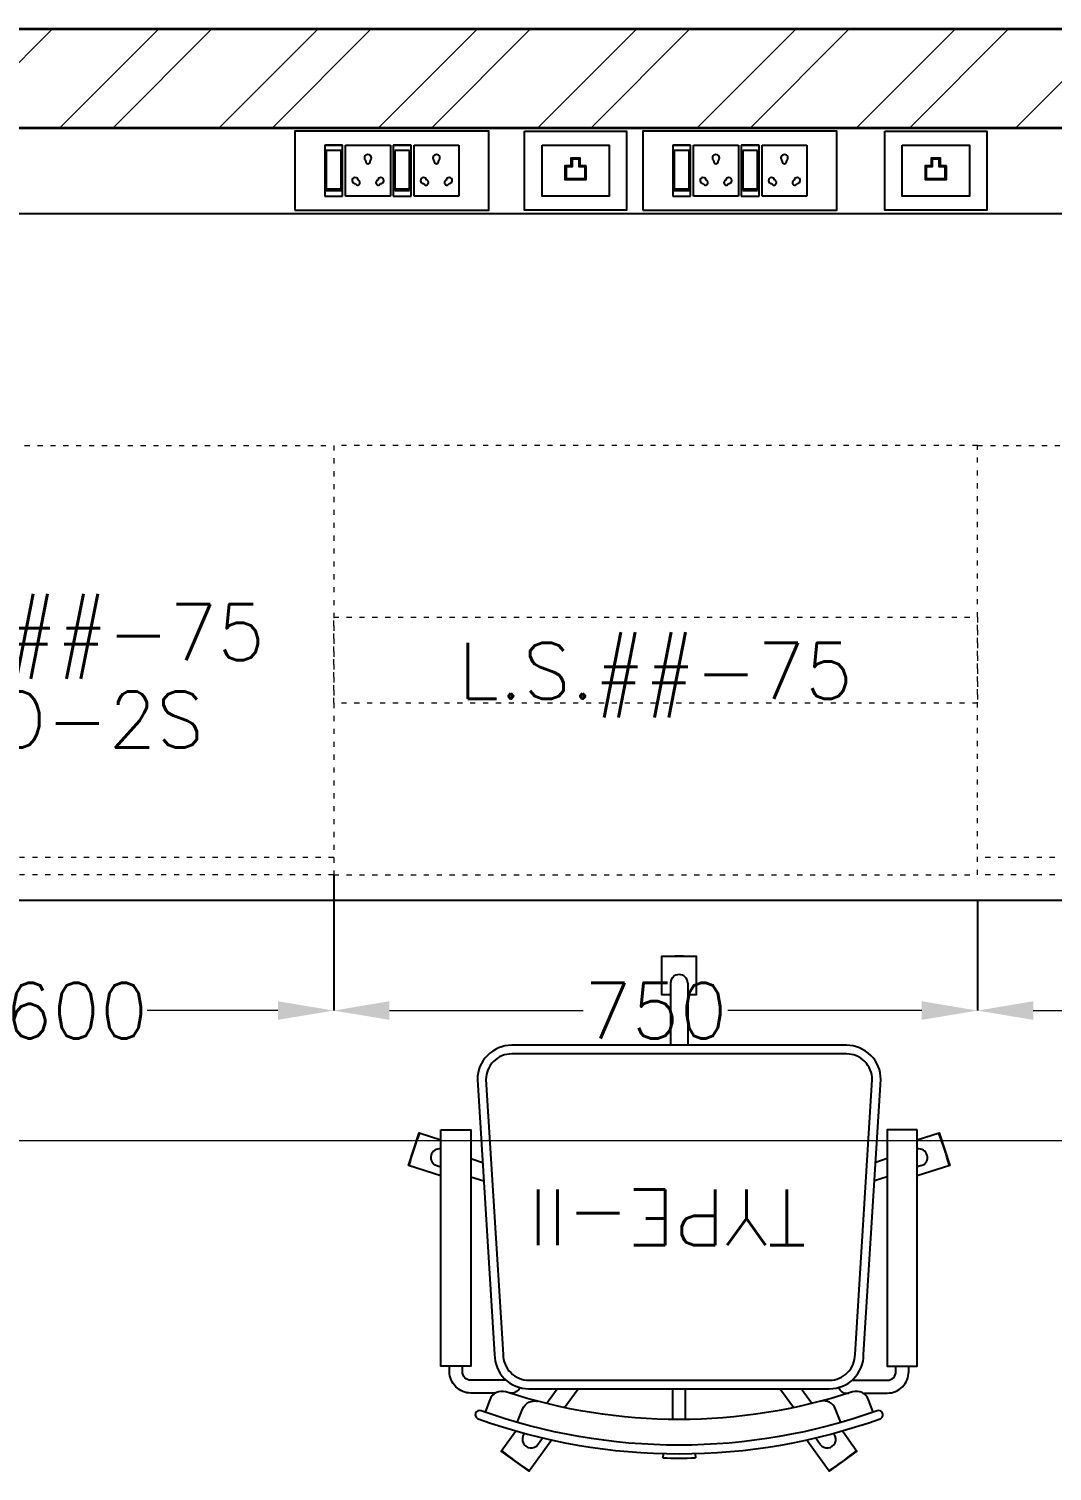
# Model space of a CAD drawing. Extents: x -52083 to 49512, y -145230 to 20224.
# Drawn here: x -27353 to -26161, y -125985 to -124306 of the extents above; entities that cross this region are included whole.
import ezdxf
from ezdxf.enums import TextEntityAlignment as Align

# ---------------------------------------------------------------- set-up
doc = ezdxf.new("R2010")
doc.units = 0
doc.header["$LTSCALE"] = 0.5
doc.header["$MEASUREMENT"] = 0
doc.header["$PDMODE"] = 32
doc.linetypes.add('ACAD_ISO03W100', pattern=[30, 12, -18])
for name, color, linetype, lineweight in [('DIM', 3, 'Continuous', 5), ('Hatch-1', 8, 'Continuous', 5), ('Sa-Block Text', 7, 'Continuous', 18), ('wall-1', 7, 'Continuous', 35)]:
    doc.layers.add(name, color=color, linetype=linetype, lineweight=lineweight)
for name, color, linetype in [('GC-2', 22, 'Continuous'), ('GF-1', 21, 'Continuous'), ('PDF_Text', 5, 'Continuous'), ('SA-6MRP', 1, 'Continuous'), ('SA-6MUP', 223, 'Continuous'), ('SA-FUR', 3, 'Continuous'), ('SA-Lan', 3, 'Continuous')]:
    doc.layers.add(name, color=color, linetype=linetype)
doc.styles.get("Standard").update_dxf_attribs({"font": 'romans.shx'})
doc.dimstyles.new('Sa-dim', dxfattribs={"dimtxt": 65, "dimasz": 65, "dimexe": 0, "dimexo": 0, "dimtad": 0, "dimdec": 0, "dimdsep": 46, "dimtxsty": 'Standard', "dimcen": 0, "dimclrd": 256, "dimclre": 7, "dimclrt": 1, "dimadec": 0, "dimazin": 0, "dimtfac": 1, "dimtdec": 0, "dimtmove": 0, "dimatfit": 3, "dimfxl": 1, "dimlwd": -1, "dimarcsym": 0})

# ---------------------------------------------------------------- blocks, each defined once
blk = doc.blocks.new('*U610')
at = {"layer": 'SA-FUR', "color": 230, "linetype": 'ACAD_ISO03W100', "lineweight": 13}
for points in [[(750, 500), (0, 500), (0, 0), (750, 0)], [(750, 200), (0, 200), (0, 300), (750, 300)]]:
    blk.add_lwpolyline(points, close=True, dxfattribs=at)
at = {"layer": 'SA-FUR', "color": 7}
blk.add_attdef('TAG-2', text='', height=65, rotation=180, dxfattribs=at).set_placement((375, 295), align=Align.CENTER)
blk = doc.blocks.new('*U611')
at = {"layer": 'SA-FUR', "color": 230, "linetype": 'ACAD_ISO03W100', "lineweight": 13}
blk.add_line((600, 20), (0, 20), dxfattribs=at)
blk.add_lwpolyline([(0, 500), (600, 500), (600, 0), (0, 0)], close=True, dxfattribs=at)
at = {"layer": 'SA-FUR', "color": 7}
for tag, p in [('TAG', (300, 250)), ('TAG-2', (300, 148.4))]:
    blk.add_attdef(tag, text='', height=65, dxfattribs=at).set_placement(p, align=Align.CENTER)
blk = doc.blocks.new('*U609')
at = {"layer": 'SA-FUR', "color": 230, "linetype": 'ACAD_ISO03W100', "lineweight": 13}
blk.add_line((750, 20), (0, 20), dxfattribs=at)
blk.add_lwpolyline([(0, 500), (750, 500), (750, 0), (0, 0)], close=True, dxfattribs=at)
at = {"layer": 'SA-FUR', "color": 7}
for tag, p in [('TAG', (375, 250)), ('TAG-2', (375, 148.4))]:
    blk.add_attdef(tag, text='', height=65, dxfattribs=at).set_placement(p, align=Align.CENTER)
blk = doc.blocks.new('*D1126')
at = {"layer": 'Defpoints', "color": 0}
for p in [(-27597.5, -125290.7), (-26997.5, -125290.7), (-26997.5, -125448.9)]:
    blk.add_point(p, dxfattribs=at)
at = {"layer": 'DIM', "color": 7, "lineweight": -2}
for p, q in [((-27597.5, -125290.7), (-27597.5, -125448.9)), ((-26997.5, -125290.7), (-26997.5, -125448.9))]:
    blk.add_line(p, q, dxfattribs=at)
at = {"layer": 'DIM'}
for p, q in [((-27532.5, -125448.9), (-27380.2, -125448.9)), ((-27062.5, -125448.9), (-27214.9, -125448.9))]:
    blk.add_line(p, q, dxfattribs=at)
for points in [[(-27532.5, -125438), (-27532.5, -125459.7), (-27597.5, -125448.9)], [(-27062.5, -125438), (-27062.5, -125459.7), (-26997.5, -125448.9)]]:
    blk.add_solid(points, dxfattribs=at)
at = {"layer": 'DIM', "color": 1, "insert": (-27297.5, -125448.9), "char_height": 65, "attachment_point": 5}
blk.add_mtext('600', dxfattribs=at)
blk = doc.blocks.new('*D1127')
at = {"layer": 'Defpoints', "color": 0}
for p in [(-26997.5, -125290.7), (-26247.5, -125320.7), (-26247.5, -125448.9)]:
    blk.add_point(p, dxfattribs=at)
at = {"layer": 'DIM', "color": 7, "lineweight": -2}
for p, q in [((-26997.5, -125290.7), (-26997.5, -125448.9)), ((-26247.5, -125320.7), (-26247.5, -125448.9))]:
    blk.add_line(p, q, dxfattribs=at)
at = {"layer": 'DIM'}
for p, q in [((-26932.5, -125448.9), (-26706.7, -125448.9)), ((-26312.5, -125448.9), (-26538.3, -125448.9))]:
    blk.add_line(p, q, dxfattribs=at)
for points in [[(-26932.5, -125438), (-26932.5, -125459.7), (-26997.5, -125448.9)], [(-26312.5, -125438), (-26312.5, -125459.7), (-26247.5, -125448.9)]]:
    blk.add_solid(points, dxfattribs=at)
at = {"layer": 'DIM', "color": 1, "insert": (-26622.5, -125448.9), "char_height": 65, "attachment_point": 5}
blk.add_mtext('750', dxfattribs=at)
blk = doc.blocks.new('*D1128')
at = {"layer": 'Defpoints', "color": 0}
for p in [(-26247.5, -125320.7), (-25497.5, -125320.7), (-25497.5, -125448.9)]:
    blk.add_point(p, dxfattribs=at)
at = {"layer": 'DIM', "color": 7, "lineweight": -2}
for p, q in [((-26247.5, -125320.7), (-26247.5, -125448.9)), ((-25497.5, -125320.7), (-25497.5, -125448.9))]:
    blk.add_line(p, q, dxfattribs=at)
at = {"layer": 'DIM'}
for p, q in [((-26182.5, -125448.9), (-25956.7, -125448.9)), ((-25562.5, -125448.9), (-25788.3, -125448.9))]:
    blk.add_line(p, q, dxfattribs=at)
for points in [[(-26182.5, -125438), (-26182.5, -125459.7), (-26247.5, -125448.9)], [(-25562.5, -125438), (-25562.5, -125459.7), (-25497.5, -125448.9)]]:
    blk.add_solid(points, dxfattribs=at)
at = {"layer": 'DIM', "color": 1, "insert": (-25872.5, -125448.9), "char_height": 65, "attachment_point": 5}
blk.add_mtext('750', dxfattribs=at)
blk = doc.blocks.new('*D1129')
at = {"layer": 'Defpoints', "color": 0}
for p in [(-29697.5, -125320.7), (-25497.5, -125320.7), (-29697.5, -125600.7)]:
    blk.add_point(p, dxfattribs=at)
at = {"layer": 'DIM', "color": 7, "lineweight": -2}
for p, q in [((-29697.5, -125320.7), (-29697.5, -125600.7)), ((-25497.5, -125320.7), (-25497.5, -125600.7))]:
    blk.add_line(p, q, dxfattribs=at)
at = {"layer": 'DIM'}
for p, q in [((-29632.5, -125600.7), (-27712.7, -125600.7)), ((-25562.5, -125600.7), (-27482.4, -125600.7))]:
    blk.add_line(p, q, dxfattribs=at)
for points in [[(-29632.5, -125589.9), (-29632.5, -125611.5), (-29697.5, -125600.7)], [(-25562.5, -125589.9), (-25562.5, -125611.5), (-25497.5, -125600.7)]]:
    blk.add_solid(points, dxfattribs=at)
at = {"layer": 'DIM', "color": 1, "insert": (-27597.5, -125600.7), "char_height": 65, "attachment_point": 5}
blk.add_mtext('4200', dxfattribs=at)
blk = doc.blocks.new('PCH-7022')
at = {"layer": 'GC-2', "color": 30, "ltscale": 10}
for p, q in [((-18.7, 254.1), (-19.1, 259.1)), ((18.7, 254.1), (19.1, 259.1)), ((-164.5, 243.5), (-159, 235.9)), ((164.5, 243.5), (159, 235.9)), ((-180.7, 231.7), (-179.9, 230.6)), ((180.7, 231.7), (179.9, 230.6)), ((-7.5, 214.3), (-7.5, 178.7)), ((7.5, 214.3), (7.5, 178.7)), ((-154.6, 195.8), (-142.2, 178.7)), ((-133.4, 200.6), (-117.5, 178.7)), ((133.4, 200.6), (117.5, 178.7)), ((154.6, 195.8), (142.2, 178.7)), ((-242.5, -68.3), (-227.6, -63.4)), ((242.5, -68.3), (227.6, -63.4)), ((-282.4, -81.2), (-277.5, -79.7)), ((282.4, -81.2), (277.5, -79.7)), ((-242.5, -89.3), (-229, -84.9)), ((242.5, -89.3), (229, -84.9)), ((-10, -293.7), (-10, -221.3)), ((10, -293.7), (10, -221.3))]:
    blk.add_line(p, q, dxfattribs=at)
for points in [[(-190.2, 227.7), (-207.2, 251.2), (-174.8, 274.7), (-148.4, 238.3)], [(148.4, 238.3), (174.8, 274.7), (207.2, 251.2), (190.2, 227.7)], [(-277.5, -111.2), (-302.9, -119.5), (-315.3, -81.4), (-277.5, -69.1)], [(277.5, -69.1), (315.3, -81.4), (302.9, -119.5), (277.5, -111.2)], [(10, -280), (20, -280), (20, -325), (-20, -325), (-20, -280), (-10, -280)]]:
    blk.add_lwpolyline(points, dxfattribs=at)
for points in [[(-234.1, 213.6), (-234.1, 213.6, 0.416344), (-237.1, 207.2, 0.412086), (-230.7, 204.2), (-230.7, 204.2, -0.174031), (230.7, 204.2), (230.7, 204.2, 0.412086), (237.1, 207.2), (237.1, 207.2, 0.416344), (234.1, 213.6), (234.1, 213.6, 0.174031)], [(-195, -221.3), (195, -221.3, 0.414214), (235, -181.3), (215, 138.7, 0.414214), (175, 178.7), (-175, 178.7, 0.414214), (-215, 138.7), (-235, -181.3, 0.414214)], [(-195, -211.3), (195, -211.3, 0.414214), (225, -181.3), (205, 138.7, 0.414214), (175, 168.7), (-175, 168.7, 0.414214), (-205, 138.7), (-225, -181.3, 0.414214)]]:
    blk.add_lwpolyline(points, format="xyb", close=True, dxfattribs=at)
for points in [[(19.1, 259.1, 0.013665), (-19.1, 259.1)], [(-225.9, 205.9), (-220.6, 191.5, 0.403288), (-201.9, 182.4), (-201.9, 182.4, -0.158526), (201.9, 182.4), (201.9, 182.4, 0.403288), (220.6, 191.5), (225.9, 205.9)], [(-193.1, 216.5, 0.029136), (-192.6, 216.6)], [(-188.5, 217.8), (-182.3, 202.3, 0.378791), (-164.6, 193.3)], [(188.5, 217.8), (182.3, 202.3), (182.3, 202.3, -0.378791), (164.6, 193.3)], [(192.6, 216.6, 0.029136), (193.1, 216.5, 0.029136)], [(-214.2, 183.7), (-242.5, 183.7, 0.414214), (-267.5, 158.7), (-267.5, 152.3)], [(-201.5, 168.7), (-242.5, 168.7, 0.414214), (-252.5, 158.7), (-252.5, 152.3)], [(-185.7, 177.3, 0.311343), (-195, 183.7), (-197.6, 183.7)], [(185.7, 177.3, -0.311343), (195, 183.7), (197.6, 183.7)], [(201.5, 168.7), (242.5, 168.7, -0.414214), (252.5, 158.7), (252.5, 152.3)], [(214.2, 183.7), (242.5, 183.7, -0.414214), (267.5, 158.7), (267.5, 152.3)]]:
    blk.add_lwpolyline(points, format="xyb", dxfattribs=at)
for points in [[(-237.1, 207.2), (-237.1, 207.2)], [(-277.5, -122.7), (-242.5, -122.7), (-242.5, 152.3), (-277.5, 152.3)], [(277.5, -122.7), (242.5, -122.7), (242.5, 152.3), (277.5, 152.3)]]:
    blk.add_lwpolyline(points, close=True, dxfattribs=at)
for centre, radius, start, end in [((0, 0), 325, 122.4719, 129.5281), ((0, 0), 325, 50.4719, 57.5281), ((-172.6, 237.6), 10, 36, 216), ((172.6, 237.6), 10, 324, 144), ((0, 0), 325, 194.4719, 201.5281), ((-279.3, -90.7), 10, 108, 280.2877), ((279.3, -90.7), 10, 259.7123, 72), ((0, 0), 325, 338.4719, 345.5281), ((0, -293.7), 10, 180, 0), ((0, 0), 325, 266.4719, 273.5281)]:
    blk.add_arc(centre, radius, start, end, dxfattribs=at)
at = {"layer": 'PDF_Text', "insert": (13.6, -21), "char_height": 65, "width": 310.353, "attachment_point": 5}
blk.add_mtext('{\\C1;TYPE-II}', dxfattribs=at)
blk = doc.blocks.new('*U614')
for points in [[(-59.4, 46), (59.4, 46), (59.4, -46), (-59.4, -46)], [(-39.1, 29.8), (39.1, 29.8), (39.1, -29.8), (-39.1, -29.8)], [(12.4, 5.6), (5.4, 5.6), (5.4, 14.6), (-5.4, 14.6), (-5.4, 5.6), (-12.4, 5.6), (-12.4, -10.5), (12.4, -10.5)], [(11.1, 4.3), (4.1, 4.3), (4.1, 13.4), (-4.1, 13.4), (-4.1, 4.3), (-11.1, 4.3), (-11.1, -9.2), (11.1, -9.2)]]:
    blk.add_lwpolyline(points, close=True)
at = {"layer": 'Sa-Block Text', "flags": 1}
for tag, p in [('PROJECTNAME', (15.2, 670.6)), ('FLOOR', (15.2, 581.1)), ('LABNAME', (15.2, 471.6)), ('ITEMNO:', (15.2, 374.3))]:
    blk.add_attdef(tag, text='', height=65, dxfattribs=at).set_placement(p, align=Align.MIDDLE_CENTER)
at = {"layer": 'Sa-Block Text'}
blk.add_attdef('CATALOGUE', text='', height=65, dxfattribs=at).set_placement((15.2, 223), align=Align.MIDDLE_CENTER)
blk = doc.blocks.new('*U615')
at = {"ltscale": 300}
for p, q in [((-78.1, 29.8), (-78.1, -29.8)), ((-78.1, 29.8), (-78.1, -29.8)), ((-57.3, 29.8), (-78.1, 29.8)), ((-78.1, 29.8), (-57.3, 29.8)), ((-76.3, 23.3), (-76.3, -23.3)), ((-59.1, 23.3), (-76.3, 23.3)), ((-59.1, -23.3), (-59.1, 23.3)), ((-57.3, -29.8), (-57.3, 29.8)), ((-53.9, 29.8), (-1.7, 29.8)), ((-53.9, -29.8), (-53.9, 29.8)), ((-1.7, 29.8), (-1.7, -29.8)), ((1.7, 29.8), (1.7, -29.8)), ((1.7, 29.8), (1.7, -29.8)), ((22.5, 29.8), (1.7, 29.8)), ((1.7, 29.8), (22.5, 29.8)), ((3.5, 23.3), (3.5, -23.3)), ((20.7, 23.3), (3.5, 23.3)), ((20.7, -23.3), (20.7, 23.3)), ((22.5, -29.8), (22.5, 29.8)), ((25.9, -29.8), (25.9, 29.8)), ((25.9, 29.8), (78.1, 29.8)), ((78.1, 29.8), (78.1, -29.8)), ((-78.1, -29.8), (-57.3, -29.8)), ((-76.3, -21.2), (-59.1, -21.2)), ((-76.3, -23.3), (-59.1, -23.3)), ((-1.7, -29.8), (-53.9, -29.8)), ((1.7, -29.8), (22.5, -29.8)), ((3.5, -21.2), (20.7, -21.2)), ((3.5, -23.3), (20.7, -23.3)), ((78.1, -29.8), (25.9, -29.8))]:
    blk.add_line(p, q, dxfattribs=at)
blk.add_lwpolyline([(-113, -46), (113, -46), (113, 46), (-113, 46)], close=True, dxfattribs=at)
for centre, radius, start, end in [((-27.8, 14.7), 4.06, 307.1584, 232.8416), ((52, 14.7), 4.06, 307.1584, 232.8416), ((-27.8, 10.6), 2.59, 161.4031, 18.5969), ((52, 10.6), 2.59, 161.4031, 18.5969), ((-42.7, -11.6), 3.5, 5.2689, 272.51), ((-39.9, -14), 2.82, 202.6838, 75.0951), ((-15.7, -14), 2.82, 104.9049, 337.3162), ((-12.9, -11.6), 3.5, 267.49, 174.7311), ((37.1, -11.6), 3.5, 5.2689, 272.51), ((39.9, -14), 2.82, 202.6838, 75.0951), ((64.1, -14), 2.82, 104.9049, 337.3162), ((66.9, -11.6), 3.5, 267.49, 174.7311)]:
    blk.add_arc(centre, radius, start, end, dxfattribs=at)
at = {"layer": 'Sa-Block Text', "flags": 1}
for tag, p in [('PROJECTNAME', (102.4, 776)), ('FLOOR', (102.4, 686.5)), ('LABNAME', (102.4, 577)), ('ITEMNO:', (102.4, 479.7))]:
    blk.add_attdef(tag, text='', height=65, dxfattribs=at).set_placement(p, align=Align.MIDDLE_CENTER)
at = {"layer": 'Sa-Block Text'}
blk.add_attdef('CATALOGUE', text='', height=65, dxfattribs=at).set_placement((102.4, 360.5), align=Align.MIDDLE_CENTER)
blk = doc.blocks.new('*U613')
for p, q in [((-78.1, 29.8), (-78.1, -29.8)), ((-78.1, 29.8), (-78.1, -29.8)), ((-57.3, 29.8), (-78.1, 29.8)), ((-78.1, 29.8), (-57.3, 29.8)), ((-76.3, 23.3), (-76.3, -23.3)), ((-59.1, 23.3), (-76.3, 23.3)), ((-59.1, -23.3), (-59.1, 23.3)), ((-57.3, -29.8), (-57.3, 29.8)), ((-53.9, 29.8), (-1.7, 29.8)), ((-53.9, -29.8), (-53.9, 29.8)), ((-1.7, 29.8), (-1.7, -29.8)), ((1.7, 29.8), (1.7, -29.8)), ((1.7, 29.8), (1.7, -29.8)), ((22.5, 29.8), (1.7, 29.8)), ((1.7, 29.8), (22.5, 29.8)), ((3.5, 23.3), (3.5, -23.3)), ((20.7, 23.3), (3.5, 23.3)), ((20.7, -23.3), (20.7, 23.3)), ((22.5, -29.8), (22.5, 29.8)), ((25.9, -29.8), (25.9, 29.8)), ((25.9, 29.8), (78.1, 29.8)), ((78.1, 29.8), (78.1, -29.8)), ((-78.1, -29.8), (-57.3, -29.8)), ((-76.3, -21.2), (-59.1, -21.2)), ((-76.3, -23.3), (-59.1, -23.3)), ((-1.7, -29.8), (-53.9, -29.8)), ((1.7, -29.8), (22.5, -29.8)), ((3.5, -21.2), (20.7, -21.2)), ((3.5, -23.3), (20.7, -23.3)), ((78.1, -29.8), (25.9, -29.8))]:
    blk.add_line(p, q)
blk.add_lwpolyline([(-113, -46), (113, -46), (113, 46), (-113, 46)], close=True)
for centre, radius, start, end in [((-27.8, 14.7), 4.06, 307.1584, 232.8416), ((52, 14.7), 4.06, 307.1584, 232.8416), ((-27.8, 10.6), 2.59, 161.4031, 18.5969), ((52, 10.6), 2.59, 161.4031, 18.5969), ((-42.7, -11.6), 3.5, 5.2689, 272.51), ((-39.9, -14), 2.82, 202.6838, 75.0951), ((-15.7, -14), 2.82, 104.9049, 337.3162), ((-12.9, -11.6), 3.5, 267.49, 174.7311), ((37.1, -11.6), 3.5, 5.2689, 272.51), ((39.9, -14), 2.82, 202.6838, 75.0951), ((64.1, -14), 2.82, 104.9049, 337.3162), ((66.9, -11.6), 3.5, 267.49, 174.7311)]:
    blk.add_arc(centre, radius, start, end)
at = {"layer": 'Sa-Block Text', "flags": 1}
for tag, p in [('PROJECTNAME', (14.8, 619.1)), ('FLOOR', (14.8, 529.6)), ('LABNAME', (14.8, 420.1)), ('ITEMNO:', (14.8, 322.8))]:
    blk.add_attdef(tag, text='', height=65, dxfattribs=at).set_placement(p, align=Align.MIDDLE_CENTER)
at = {"layer": 'Sa-Block Text'}
blk.add_attdef('CATALOGUE', text='', height=65, dxfattribs=at).set_placement((14.8, 173.9), align=Align.MIDDLE_CENTER)
blk = doc.blocks.new('BARE')
at = {"layer": 'Hatch-1'}
h = blk.add_hatch(dxfattribs=at)
h.set_pattern_fill('ANSI32,_O', color=256, scale=350)
h.set_pattern_definition([(45, (22946.7, -16431.28), (-92.80777, 92.80777), []), (45, (23008.57, -16431.28), (-92.80777, 92.80777), [])])
h.paths.add_polyline_path([(-12925.5, -27364.6), (-6765.5, -27364.6), (-6765.5, -27249.6), (-12925.5, -27249.6)])
blk.add_lwpolyline([(-12925.5, -27364.6), (-6765.5, -27364.6), (-6765.5, -27249.6), (-12925.5, -27249.6)], close=True, dxfattribs=at)
at = {"layer": 'SA-FUR'}
blk.add_line((-7945.5, -28264.6), (-12925.5, -28264.6), dxfattribs=at)
blk.add_lwpolyline([(-12925.5, -27464.6), (-6865.5, -27464.6), (-6865.5, -27364.6), (-12925.5, -27364.6)], close=True, dxfattribs=at)
at = {"layer": 'wall-1', "color": 7}
for p, q in [((-12924.7, -27249.6), (-6765.5, -27249.6)), ((-12924.7, -27364.6), (-6765.5, -27364.6))]:
    blk.add_line(p, q, dxfattribs=at)
at = {"layer": 'GF-1', "color": 7, "rotation": 180}
blk.add_blockref('PCH-7022', (-9043.1, -28654.4), dxfattribs=at)
at = {"layer": 'SA-6MRP', "color": 7}
blk.add_blockref('*U615', (-8972.4, -27414.6), dxfattribs=at)
at = {"layer": 'SA-6MUP', "color": 7}
blk.add_blockref('*U613', (-9377.8, -27414.6), dxfattribs=at)
at = {"layer": 'SA-FUR'}
for name, p in [('*U611', (-10045.5, -28234.6)), ('*U609', (-8695.5, -28234.6))]:
    blk.add_blockref(name, p, dxfattribs=at).add_auto_attribs({'TAG': 'M-##-75', 'TAG-2': '1D-2S'})
at = {"layer": 'SA-FUR', "rotation": 180}
blk.add_blockref('*U610', (-8695.5, -27734.6), dxfattribs=at).add_auto_attribs({'TAG-2': 'L.S.##-75'})
at = {"layer": 'SA-Lan', "color": 7}
for p in [(-9163.7, -27414.6), (-8744.1, -27414.6)]:
    blk.add_blockref('*U614', p, dxfattribs=at)
at = {"layer": 'SA-FUR', "color": 7}
for p in [(-11828.1, -20212.7), (-10178.1, -20212.7), (-8528.1, -20212.7), (-12428.4, -24228.4), (-10778.4, -24228.4), (-9128.4, -24228.4)]:
    blk.add_attdef('LS##90', text='', height=65, dxfattribs=at).set_placement(p, align=Align.CENTER)
at = {"layer": 'DIM', "color": 5}
for base, p1, p2, picture, middle in [((-9445.5, -28392.7), (-10045.5, -28234.6), (-9445.5, -28234.6), '*D1126', (-9745.5, -28392.7)), ((-8695.5, -28392.7), (-9445.5, -28234.6), (-8695.5, -28264.6), '*D1127', (-9070.5, -28392.7)), ((-7945.5, -28392.7), (-8695.5, -28264.6), (-7945.5, -28264.6), '*D1128', (-8320.5, -28392.7))]:
    dim = blk.add_linear_dim(base=base, p1=p1, p2=p2, dimstyle='Sa-dim', override={"dimtmove": 1}, dxfattribs=at)
    dim.commit()
    dim.dimension.update_dxf_attribs({"geometry": picture, "text_midpoint": middle, "insert": (17552, 97056.2)})
dim = blk.add_linear_dim(base=(-12145.5, -28544.6), p1=(-7945.5, -28264.6), p2=(-12145.5, -28264.6), dimstyle='Sa-dim', dxfattribs=at)
dim.commit()
dim.dimension.update_dxf_attribs({"geometry": '*D1129', "text_midpoint": (-10045.5, -28544.6), "insert": (17552, 97056.2)})

msp = doc.modelspace()

# ---------------------------------------------------------------- block references
at = {"color": 240}
msp.add_blockref('BARE', (-17552, -97056.2, 2637.8), dxfattribs=at)

doc.saveas('drawing.dxf')
